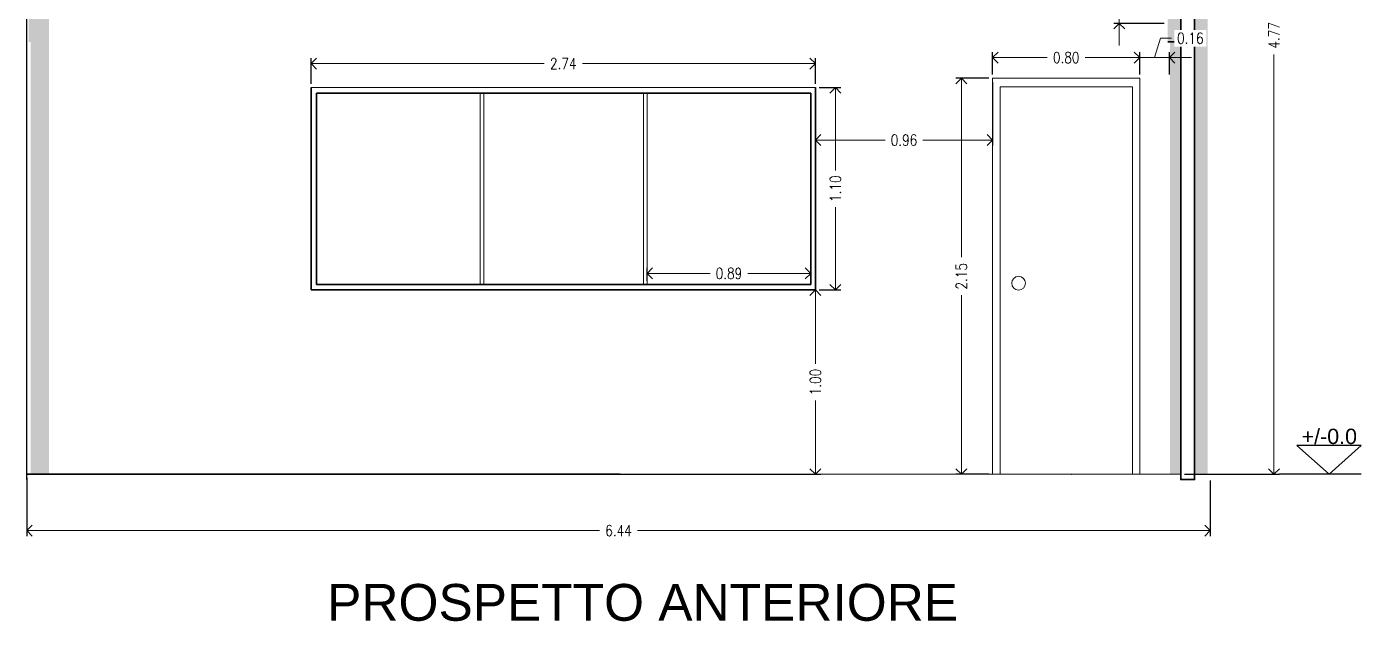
# Model space of a CAD drawing. Header units: inches. Extents: x -102.5 to -49.9, y 36.2 to 69.9.
# Drawn here: x -68.45 to -61.2, y 36.39 to 39.62 of the extents above; entities that cross this region are included whole.
import ezdxf

# ---------------------------------------------------------------- set-up
doc = ezdxf.new("R2010")
doc.units = ezdxf.units.IN
doc.header["$MEASUREMENT"] = 0
doc.layers.get('DEFPOINTS').update_dxf_attribs({"color": 210})
for name, color, linetype, lineweight in [('A-ELEV-MBE1', 7, 'Continuous', 35), ('A-ELEV-MBE2', 4, 'Continuous', 25), ('A-ELEV-PATT', 8, 'Continuous', 18), ('arredi', 7, 'Continuous', 20)]:
    doc.layers.add(name, color=color, linetype=linetype, lineweight=lineweight)
doc.styles.add('E-ROMANS', font='romans.shx', dxfattribs={"width": 0.8})
doc.styles.get("Standard").update_dxf_attribs({"font": 'Arial.ttf'})
doc.dimstyles.new('Fabio1', dxfattribs={"dimscale": 0.001, "dimtxt": 60, "dimasz": 60, "dimexe": 30, "dimexo": 20, "dimgap": 30, "dimtad": 0, "dimzin": 0, "dimdsep": 46, "dimtxsty": 'E-ROMANS', "dimblk": 'OPEN90', "dimcen": 90, "dimclrd": 3, "dimclre": 3, "dimclrt": 3, "dimadec": 0, "dimazin": 0, "dimtfac": 1, "dimtmove": 1, "dimatfit": 3, "dimldrblk": 'OPEN90', "dimfxl": 1, "dimtfill": 1, "dimtolj": 1, "dimtzin": 0, "dimlwd": -1, "dimarcsym": 0})

# ---------------------------------------------------------------- blocks, each defined once
blk = doc.blocks.new('_Open90')
at = {"color": 0, "linetype": 'ByBlock', "lineweight": -2}
for p, q in [((0, 0), (-1, 0)), ((-0.5, 0.5), (0, 0)), ((0, 0), (-0.5, -0.5))]:
    blk.add_line(p, q, dxfattribs=at)
blk = doc.blocks.new('*D1472')
at = {"layer": 'arredi', "color": 3, "transparency": 16777216}
for p, q in [((-62.5136, 39.8465), (-62.5136, 39.9065)), ((-62.6186, 39.743), (-62.6186, 39.803)), ((-62.5136, 39.7865), (-62.5136, 39.6365)), ((-62.5136, 39.7865), (-62.5136, 39.6365)), ((-62.5136, 39.7115), (-62.6186, 39.743)), ((-62.5136, 39.5765), (-62.5136, 39.5165))]:
    blk.add_line(p, q, dxfattribs=at)
at = {"layer": 'arredi', "color": 3, "lineweight": -2, "transparency": 16777216}
for p, q in [((-62.27, 39.7865), (-62.5436, 39.7865)), ((-62.27, 39.6365), (-62.5436, 39.6365))]:
    blk.add_line(p, q, dxfattribs=at)
at = {"layer": 'DEFPOINTS', "color": 0, "transparency": 16777216}
for p in [(-62.25, 39.7865), (-62.5136, 39.6365), (-62.25, 39.6365)]:
    blk.add_point(p, dxfattribs=at)
at = {"layer": 'arredi', "color": 3, "transparency": 16777216, "xscale": 0.06, "yscale": 0.06, "zscale": 0.06, "rotation": 90}
blk.add_blockref('_Open90', (-62.5136, 39.6365), dxfattribs=at)
at = {"layer": 'arredi', "color": 3, "transparency": 16777216, "insert": (-62.6186, 39.9062), "char_height": 0.06, "attachment_point": 5, "rotation": 90, "style": 'E-ROMANS', "bg_fill": 3, "box_fill_scale": 1.25, "bg_fill_color": 256, "bg_fill_true_color": 13158600, "bg_fill_transparency": 0}
blk.add_mtext('\\A1;0.15', dxfattribs=at)
at = {"layer": 'arredi', "color": 3, "transparency": 16777216, "xscale": 0.06, "yscale": 0.06, "zscale": 0.06, "rotation": 270}
blk.add_blockref('_Open90', (-62.5136, 39.7865), dxfattribs=at)
blk = doc.blocks.new('*D1459')
at = {"layer": 'arredi', "color": 3, "lineweight": -2, "transparency": 16777216}
for p, q in [((-63.2024, 39.3583), (-63.2024, 39.4812)), ((-62.4025, 39.3583), (-62.4025, 39.4812))]:
    blk.add_line(p, q, dxfattribs=at)
at = {"layer": 'arredi', "color": 3, "transparency": 16777216}
for p, q in [((-63.1424, 39.4512), (-62.9056, 39.4512)), ((-62.4625, 39.4512), (-62.6993, 39.4512))]:
    blk.add_line(p, q, dxfattribs=at)
at = {"layer": 'DEFPOINTS', "color": 0, "transparency": 16777216}
for p in [(-63.2024, 39.4512), (-63.2024, 39.3383), (-62.4025, 39.3383)]:
    blk.add_point(p, dxfattribs=at)
at = {"layer": 'arredi', "color": 3, "transparency": 16777216, "xscale": 0.06, "yscale": 0.06, "zscale": 0.06, "rotation": 180}
blk.add_blockref('_Open90', (-63.2024, 39.4512), dxfattribs=at)
at = {"layer": 'arredi', "color": 3, "transparency": 16777216, "xscale": 0.06, "yscale": 0.06, "zscale": 0.06}
blk.add_blockref('_Open90', (-62.4025, 39.4512), dxfattribs=at)
at = {"layer": 'arredi', "color": 3, "transparency": 16777216, "insert": (-62.8024, 39.4512), "char_height": 0.06, "attachment_point": 5, "style": 'E-ROMANS', "bg_fill": 3, "box_fill_scale": 1.25, "bg_fill_color": 256, "bg_fill_true_color": 13158600, "bg_fill_transparency": 0}
blk.add_mtext('\\A1;0.80', dxfattribs=at)
blk = doc.blocks.new('*D1460')
at = {"layer": 'arredi', "color": 3, "lineweight": -2, "transparency": 16777216}
for p, q in [((-63.2224, 39.3383), (-63.4019, 39.3383)), ((-63.2224, 37.1865), (-63.4019, 37.1865))]:
    blk.add_line(p, q, dxfattribs=at)
at = {"layer": 'arredi', "color": 3, "transparency": 16777216}
for p, q in [((-63.3719, 39.2783), (-63.3719, 38.3656)), ((-63.3719, 37.2465), (-63.3719, 38.1593))]:
    blk.add_line(p, q, dxfattribs=at)
at = {"layer": 'DEFPOINTS', "color": 0, "transparency": 16777216}
for p in [(-63.2024, 39.3383), (-63.3719, 37.1865), (-63.2024, 37.1865)]:
    blk.add_point(p, dxfattribs=at)
at = {"layer": 'arredi', "color": 3, "transparency": 16777216, "xscale": 0.06, "yscale": 0.06, "zscale": 0.06}
for p, rotation in [((-63.3719, 39.3383), 90), ((-63.3719, 37.1865), 270)]:
    blk.add_blockref('_Open90', p, dxfattribs=dict(at, rotation=rotation))
at = {"layer": 'arredi', "color": 3, "transparency": 16777216, "insert": (-63.3719, 38.2624), "char_height": 0.06, "attachment_point": 5, "rotation": 90, "style": 'E-ROMANS', "bg_fill": 3, "box_fill_scale": 1.25, "bg_fill_color": 256, "bg_fill_true_color": 13158600, "bg_fill_transparency": 0}
blk.add_mtext('\\A1;2.15', dxfattribs=at)
blk = doc.blocks.new('*D1461')
at = {"layer": 'arredi', "color": 3, "lineweight": -2, "transparency": 16777216}
for p, q in [((-64.166, 39.2683), (-64.166, 38.973)), ((-63.2024, 39.3183), (-63.2024, 38.973))]:
    blk.add_line(p, q, dxfattribs=at)
at = {"layer": 'arredi', "color": 3, "transparency": 16777216}
for p, q in [((-64.106, 39.003), (-63.7874, 39.003)), ((-63.2624, 39.003), (-63.5811, 39.003))]:
    blk.add_line(p, q, dxfattribs=at)
at = {"layer": 'DEFPOINTS', "color": 0, "transparency": 16777216}
for p in [(-63.2024, 39.3383), (-64.166, 39.2883), (-63.2024, 39.003)]:
    blk.add_point(p, dxfattribs=at)
at = {"layer": 'arredi', "color": 3, "transparency": 16777216, "xscale": 0.06, "yscale": 0.06, "zscale": 0.06, "rotation": 180}
blk.add_blockref('_Open90', (-64.166, 39.003), dxfattribs=at)
at = {"layer": 'arredi', "color": 3, "transparency": 16777216, "xscale": 0.06, "yscale": 0.06, "zscale": 0.06}
blk.add_blockref('_Open90', (-63.2024, 39.003), dxfattribs=at)
at = {"layer": 'arredi', "color": 3, "transparency": 16777216, "insert": (-63.6842, 39.003), "char_height": 0.06, "attachment_point": 5, "style": 'E-ROMANS', "bg_fill": 3, "box_fill_scale": 1.25, "bg_fill_color": 256, "bg_fill_true_color": 13158600, "bg_fill_transparency": 0}
blk.add_mtext('\\A1;0.96', dxfattribs=at)
blk = doc.blocks.new('*D1462')
at = {"layer": 'arredi', "color": 3, "lineweight": -2, "transparency": 16777216}
for p, q in [((-64.186, 38.1883), (-64.196, 38.1883)), ((-65.228, 37.1865), (-64.136, 37.1865))]:
    blk.add_line(p, q, dxfattribs=at)
at = {"layer": 'arredi', "color": 3, "transparency": 16777216}
for p, q in [((-64.166, 38.1283), (-64.166, 37.7871)), ((-64.166, 37.2465), (-64.166, 37.5877))]:
    blk.add_line(p, q, dxfattribs=at)
at = {"layer": 'DEFPOINTS', "color": 0, "transparency": 16777216}
for p in [(-64.166, 38.1883), (-65.248, 37.1865), (-64.166, 37.1865)]:
    blk.add_point(p, dxfattribs=at)
at = {"layer": 'arredi', "color": 3, "transparency": 16777216, "xscale": 0.06, "yscale": 0.06, "zscale": 0.06}
for p, rotation in [((-64.166, 38.1883), 90), ((-64.166, 37.1865), 270)]:
    blk.add_blockref('_Open90', p, dxfattribs=dict(at, rotation=rotation))
at = {"layer": 'arredi', "color": 3, "transparency": 16777216, "insert": (-64.166, 37.6874), "char_height": 0.06, "attachment_point": 5, "rotation": 90, "style": 'E-ROMANS', "bg_fill": 3, "box_fill_scale": 1.25, "bg_fill_color": 256, "bg_fill_true_color": 13158600, "bg_fill_transparency": 0}
blk.add_mtext('\\A1;1.00', dxfattribs=at)
blk = doc.blocks.new('*D1463')
at = {"layer": 'arredi', "color": 3, "lineweight": -2, "transparency": 16777216}
for p, q in [((-64.146, 39.2883), (-64.0267, 39.2883)), ((-64.146, 38.1883), (-64.0267, 38.1883))]:
    blk.add_line(p, q, dxfattribs=at)
at = {"layer": 'arredi', "color": 3, "transparency": 16777216}
for p, q in [((-64.0567, 39.2283), (-64.0567, 38.838)), ((-64.0567, 38.2483), (-64.0567, 38.6386))]:
    blk.add_line(p, q, dxfattribs=at)
at = {"layer": 'DEFPOINTS', "color": 0, "transparency": 16777216}
for p in [(-64.166, 39.2883), (-64.166, 38.1883), (-64.0567, 38.1883)]:
    blk.add_point(p, dxfattribs=at)
at = {"layer": 'arredi', "color": 3, "transparency": 16777216, "xscale": 0.06, "yscale": 0.06, "zscale": 0.06}
for p, rotation in [((-64.0567, 39.2883), 90), ((-64.0567, 38.1883), 270)]:
    blk.add_blockref('_Open90', p, dxfattribs=dict(at, rotation=rotation))
at = {"layer": 'arredi', "color": 3, "transparency": 16777216, "insert": (-64.0567, 38.7383), "char_height": 0.06, "attachment_point": 5, "rotation": 90, "style": 'E-ROMANS', "bg_fill": 3, "box_fill_scale": 1.25, "bg_fill_color": 256, "bg_fill_true_color": 13158600, "bg_fill_transparency": 0}
blk.add_mtext('\\A1;1.10', dxfattribs=at)
blk = doc.blocks.new('*D1464')
at = {"layer": 'arredi', "color": 3, "lineweight": -2, "transparency": 16777216}
for p, q in [((-66.908, 39.3083), (-66.908, 39.4485)), ((-64.166, 39.3083), (-64.166, 39.4485))]:
    blk.add_line(p, q, dxfattribs=at)
at = {"layer": 'arredi', "color": 3, "transparency": 16777216}
for p, q in [((-66.848, 39.4185), (-65.6413, 39.4185)), ((-64.226, 39.4185), (-65.4327, 39.4185))]:
    blk.add_line(p, q, dxfattribs=at)
at = {"layer": 'DEFPOINTS', "color": 0, "transparency": 16777216}
for p in [(-66.908, 39.4185), (-66.908, 39.2883), (-64.166, 39.2883)]:
    blk.add_point(p, dxfattribs=at)
at = {"layer": 'arredi', "color": 3, "transparency": 16777216, "xscale": 0.06, "yscale": 0.06, "zscale": 0.06, "rotation": 180}
blk.add_blockref('_Open90', (-66.908, 39.4185), dxfattribs=at)
at = {"layer": 'arredi', "color": 3, "transparency": 16777216, "xscale": 0.06, "yscale": 0.06, "zscale": 0.06}
blk.add_blockref('_Open90', (-64.166, 39.4185), dxfattribs=at)
at = {"layer": 'arredi', "color": 3, "transparency": 16777216, "insert": (-65.537, 39.4185), "char_height": 0.06, "attachment_point": 5, "style": 'E-ROMANS', "bg_fill": 3, "box_fill_scale": 1.25, "bg_fill_color": 256, "bg_fill_true_color": 13158600, "bg_fill_transparency": 0}
blk.add_mtext('\\A1;2.74', dxfattribs=at)
blk = doc.blocks.new('*D1465')
at = {"layer": 'arredi', "color": 3, "lineweight": -2, "transparency": 16777216}
for p, q in [((-65.081, 38.2383), (-65.081, 38.3083)), ((-64.191, 38.2383), (-64.191, 38.3083))]:
    blk.add_line(p, q, dxfattribs=at)
at = {"layer": 'arredi', "color": 3, "transparency": 16777216}
for p, q in [((-65.021, 38.2783), (-64.738, 38.2783)), ((-64.251, 38.2783), (-64.534, 38.2783))]:
    blk.add_line(p, q, dxfattribs=at)
at = {"layer": 'DEFPOINTS', "color": 0, "transparency": 16777216}
for p in [(-65.081, 38.2783), (-65.081, 38.2183), (-64.191, 38.2183)]:
    blk.add_point(p, dxfattribs=at)
at = {"layer": 'arredi', "color": 3, "transparency": 16777216, "xscale": 0.06, "yscale": 0.06, "zscale": 0.06, "rotation": 180}
blk.add_blockref('_Open90', (-65.081, 38.2783), dxfattribs=at)
at = {"layer": 'arredi', "color": 3, "transparency": 16777216, "xscale": 0.06, "yscale": 0.06, "zscale": 0.06}
blk.add_blockref('_Open90', (-64.191, 38.2783), dxfattribs=at)
at = {"layer": 'arredi', "color": 3, "transparency": 16777216, "insert": (-64.636, 38.2783), "char_height": 0.06, "attachment_point": 5, "style": 'E-ROMANS', "bg_fill": 3, "box_fill_scale": 1.25, "bg_fill_color": 256, "bg_fill_true_color": 13158600, "bg_fill_transparency": 0}
blk.add_mtext('\\A1;0.89', dxfattribs=at)
blk = doc.blocks.new('*D1455')
at = {"layer": 'arredi', "color": 3, "transparency": 16777216}
for p, q in [((-62.3217, 39.4512), (-62.2902, 39.5562)), ((-62.2902, 39.5562), (-62.2302, 39.5562)), ((-62.4625, 39.4512), (-62.5225, 39.4512)), ((-62.4025, 39.4512), (-62.241, 39.4512)), ((-62.4025, 39.4512), (-62.241, 39.4512)), ((-62.181, 39.4512), (-62.121, 39.4512))]:
    blk.add_line(p, q, dxfattribs=at)
at = {"layer": 'arredi', "color": 3, "lineweight": -2, "transparency": 16777216}
for p, q in [((-62.4025, 39.3583), (-62.4025, 39.4812)), ((-62.241, 39.3583), (-62.241, 39.4812))]:
    blk.add_line(p, q, dxfattribs=at)
at = {"layer": 'DEFPOINTS', "color": 0, "transparency": 16777216}
for p in [(-62.241, 39.4512), (-62.4025, 39.3383), (-62.241, 39.3383)]:
    blk.add_point(p, dxfattribs=at)
at = {"layer": 'arredi', "color": 3, "transparency": 16777216, "xscale": 0.06, "yscale": 0.06, "zscale": 0.06}
blk.add_blockref('_Open90', (-62.4025, 39.4512), dxfattribs=at)
at = {"layer": 'arredi', "color": 3, "transparency": 16777216, "insert": (-62.1271, 39.5562), "char_height": 0.06, "attachment_point": 5, "style": 'E-ROMANS', "bg_fill": 3, "box_fill_scale": 1.25, "bg_fill_color": 256, "bg_fill_true_color": 13158600, "bg_fill_transparency": 0}
blk.add_mtext('\\A1;0.16', dxfattribs=at)
at = {"layer": 'arredi', "color": 3, "transparency": 16777216, "xscale": 0.06, "yscale": 0.06, "zscale": 0.06, "rotation": 180}
blk.add_blockref('_Open90', (-62.241, 39.4512), dxfattribs=at)
blk = doc.blocks.new('*D1456')
at = {"layer": 'arredi', "color": 3, "lineweight": -2, "transparency": 16777216}
for p, q in [((-68.454, 37.1665), (-68.454, 36.8504)), ((-62.0187, 37.1531), (-62.0187, 36.8504))]:
    blk.add_line(p, q, dxfattribs=at)
at = {"layer": 'arredi', "color": 3, "transparency": 16777216}
for p, q in [((-68.394, 36.8804), (-65.3395, 36.8804)), ((-62.0787, 36.8804), (-65.1332, 36.8804))]:
    blk.add_line(p, q, dxfattribs=at)
at = {"layer": 'DEFPOINTS', "color": 0, "transparency": 16777216}
for p in [(-68.454, 37.1865), (-62.0187, 37.1731), (-68.454, 36.8804)]:
    blk.add_point(p, dxfattribs=at)
at = {"layer": 'arredi', "color": 3, "transparency": 16777216, "xscale": 0.06, "yscale": 0.06, "zscale": 0.06, "rotation": 180}
blk.add_blockref('_Open90', (-68.454, 36.8804), dxfattribs=at)
at = {"layer": 'arredi', "color": 3, "transparency": 16777216, "xscale": 0.06, "yscale": 0.06, "zscale": 0.06}
blk.add_blockref('_Open90', (-62.0187, 36.8804), dxfattribs=at)
at = {"layer": 'arredi', "color": 3, "transparency": 16777216, "insert": (-65.2363, 36.8804), "char_height": 0.06, "attachment_point": 5, "style": 'E-ROMANS', "bg_fill": 3, "box_fill_scale": 1.25, "bg_fill_color": 256, "bg_fill_true_color": 13158600, "bg_fill_transparency": 0}
blk.add_mtext('\\A1;6.44', dxfattribs=at)
blk = doc.blocks.new('*D1457')
at = {"layer": 'arredi', "color": 3, "lineweight": -2, "transparency": 16777216}
for p, q in [((-62.23, 41.9566), (-61.6427, 41.9566)), ((-62.1594, 37.1865), (-61.6427, 37.1865))]:
    blk.add_line(p, q, dxfattribs=at)
at = {"layer": 'arredi', "color": 3, "transparency": 16777216}
for p, q in [((-61.6727, 41.8966), (-61.6727, 39.6747)), ((-61.6727, 37.2465), (-61.6727, 39.4684))]:
    blk.add_line(p, q, dxfattribs=at)
at = {"layer": 'DEFPOINTS', "color": 0, "transparency": 16777216}
for p in [(-62.25, 41.9566), (-62.1794, 37.1865), (-61.6727, 37.1865)]:
    blk.add_point(p, dxfattribs=at)
at = {"layer": 'arredi', "color": 3, "transparency": 16777216, "xscale": 0.06, "yscale": 0.06, "zscale": 0.06}
for p, rotation in [((-61.6727, 41.9566), 90), ((-61.6727, 37.1865), 270)]:
    blk.add_blockref('_Open90', p, dxfattribs=dict(at, rotation=rotation))
at = {"layer": 'arredi', "color": 3, "transparency": 16777216, "insert": (-61.6727, 39.5716), "char_height": 0.06, "attachment_point": 5, "rotation": 90, "style": 'E-ROMANS', "bg_fill": 3, "box_fill_scale": 1.25, "bg_fill_color": 256, "bg_fill_true_color": 13158600, "bg_fill_transparency": 0}
blk.add_mtext('\\A1;4.77', dxfattribs=at)

msp = doc.modelspace()

# ---------------------------------------------------------------- hatches: boundary and pattern name
at = {"layer": 'A-ELEV-PATT'}
h = msp.add_hatch(color=252, dxfattribs=at)
h.paths.add_polyline_path([(-68.333, 41.9566), (-68.444, 41.9566), (-68.444, 39.5365), (-68.333, 39.5365)])
h.paths.add_polyline_path([(-68.333, 39.5365), (-68.432, 39.5365), (-68.432, 37.1865), (-68.333, 37.1865)])
h.paths.add_polyline_path([(-65.2656, 43.3293), (-65.2649, 43.5356), (-68.444, 42.1129), (-68.444, 41.9566), (-68.333, 41.9566)])
h.paths.add_polyline_path([(-65.2649, 43.5356), (-65.2656, 43.3293), (-62.2505, 41.9566), (-62.1794, 41.9566), (-62.1794, 42.0145), (-62.2079, 42.0145), (-62.2079, 42.1183), (-62.2279, 42.1183), (-62.2279, 42.1383), (-62.1959, 42.1383)])
h.paths.add_polyline_path([(-62.1794, 41.9566), (-62.25, 41.9566), (-62.25, 39.5365), (-62.1794, 39.5365)])
h.paths.add_polyline_path([(-62.0339, 41.9566), (-62.1044, 41.9566), (-62.1044, 39.5365), (-62.0339, 39.5365)])
h.paths.add_polyline_path([(-62.1794, 39.5365), (-62.238, 39.5365), (-62.238, 37.1865), (-62.1794, 37.1865)])
h.paths.add_polyline_path([(-62.0339, 39.5365), (-62.1044, 39.5365), (-62.1044, 37.1865), (-62.0339, 37.1865)])

# ---------------------------------------------------------------- linework, layer by layer
msp.add_lwpolyline([(-61.5476, 37.342), (-61.3727, 37.1865), (-61.1978, 37.342)], close=True)
at = {"layer": 'A-ELEV-MBE1'}
for p, q in [((-62.1794, 39.5365), (-62.25, 39.5365)), ((-66.908, 39.2883), (-66.908, 38.1883)), ((-66.878, 39.2583), (-64.191, 39.2583)), ((-66.878, 38.2183), (-66.878, 39.2583)), ((-64.191, 38.2183), (-64.191, 39.2583)), ((-64.166, 39.2883), (-64.166, 38.1883)), ((-66.908, 38.1883), (-64.166, 38.1883)), ((-66.878, 38.2183), (-64.191, 38.2183)), ((-68.454, 37.1865), (-65.227, 37.1865))]:
    msp.add_line(p, q, dxfattribs=at)
at = {"layer": 'A-ELEV-MBE1', "lineweight": 20}
for p, q in [((-63.2024, 39.3383), (-63.2024, 37.1865)), ((-62.4025, 39.3383), (-63.2024, 39.3383)), ((-62.4025, 37.1865), (-62.4025, 39.3383)), ((-62.4424, 39.2921), (-63.1622, 39.2921)), ((-63.1622, 39.2921), (-63.1622, 37.1865)), ((-62.4424, 37.1865), (-62.4424, 39.2921)), ((-65.248, 37.1865), (-62.1794, 37.1865)), ((-63.5719, 37.1865), (-62.7719, 37.1865))]:
    msp.add_line(p, q, dxfattribs=at)
at = {"layer": 'A-ELEV-MBE1'}
msp.add_lwpolyline([(-62.1794, 42.0145), (-62.1794, 37.1577), (-62.1044, 37.1577), (-62.1044, 42.0145)], dxfattribs=at)
at = {"layer": 'A-ELEV-MBE1', "lineweight": 20}
msp.add_circle((-63.061, 38.2247), 0.0375, dxfattribs=at)
msp.add_point((-62.7719, 37.1865), dxfattribs=at)
at = {"layer": 'A-ELEV-MBE2'}
msp.add_line((-68.454, 37.1577), (-68.454, 41.9669), dxfattribs=at)
msp.add_line((-68.454, 37.1577), (-68.454, 41.9669), dxfattribs=at)
at = {"layer": 'A-ELEV-PATT'}
msp.add_line((-66.908, 39.2883), (-64.166, 39.2883), dxfattribs=at)
at = {"layer": 'arredi'}
for p, q in [((-65.988, 38.2183), (-65.988, 39.2583)), ((-65.968, 39.2583), (-65.968, 38.2183)), ((-65.101, 38.2183), (-65.101, 39.2583)), ((-65.081, 38.2183), (-65.081, 39.2583))]:
    msp.add_line(p, q, dxfattribs=at)

# ---------------------------------------------------------------- texts
msp.add_text('+/-0.0', height=0.08341).set_placement((-61.5224, 37.3507))
at = {"insert": (-66.8206, 36.5903), "char_height": 0.2, "attachment_point": 1}
msp.add_mtext_dynamic_manual_height_columns('PROSPETTO ANTERIORE', width=3.805089, gutter_width=1, heights=[0.5032], dxfattribs=at)

# ---------------------------------------------------------------- next in the draw order: dimensions: what is measured, and where the dimension line sits
at = {"layer": 'arredi'}
for base, p1, p2, picture, middle in [((-62.5136, 39.6365), (-62.25, 39.7865), (-62.25, 39.6365), '*D1472', (-62.6186, 39.833)), ((-64.166, 37.1865), (-64.166, 38.1883), (-65.248, 37.1865), '*D1462', (-64.166, 37.6874))]:
    dim = msp.add_linear_dim(base=base, p1=p1, p2=p2, angle=90, dimstyle='Fabio1', dxfattribs=at)
    dim.commit()
    dim.dimension.update_dxf_attribs({"geometry": picture, "text_midpoint": middle})

# ---------------------------------------------------------------- next in the draw order: dimensions: what is measured, and where the dimension line sits
dim = msp.add_linear_dim(base=(-63.2024, 39.4512), p1=(-62.4025, 39.3383), p2=(-63.2024, 39.3383), angle=180, dimstyle='Fabio1', dxfattribs=at)
dim.commit()
dim.dimension.update_dxf_attribs({"geometry": '*D1459', "text_midpoint": (-62.8024, 39.4512)})

# ---------------------------------------------------------------- next in the draw order: dimensions: what is measured, and where the dimension line sits
for base, p1, p2, angle, picture, middle in [((-62.241, 39.4512), (-62.4025, 39.3383), (-62.241, 39.3383), 180, '*D1455', (-62.2002, 39.5562)), ((-63.3719, 37.1865), (-63.2024, 39.3383), (-63.2024, 37.1865), 90, '*D1460', (-63.3719, 38.2624))]:
    dim = msp.add_linear_dim(base=base, p1=p1, p2=p2, angle=angle, dimstyle='Fabio1', dxfattribs=at)
    dim.commit()
    dim.dimension.update_dxf_attribs({"geometry": picture, "text_midpoint": middle})

# ---------------------------------------------------------------- next in the draw order: dimensions: what is measured, and where the dimension line sits
for base, p1, p2, picture, middle in [((-63.2024, 39.003), (-64.166, 39.2883), (-63.2024, 39.3383), '*D1461', (-63.6842, 39.003)), ((-68.454, 36.8804), (-62.0187, 37.1731), (-68.454, 37.1865), '*D1456', (-65.2363, 36.8804))]:
    dim = msp.add_linear_dim(base=base, p1=p1, p2=p2, angle=180, dimstyle='Fabio1', dxfattribs=at)
    dim.commit()
    dim.dimension.update_dxf_attribs({"geometry": picture, "text_midpoint": middle})

# ---------------------------------------------------------------- next in the draw order: dimensions: what is measured, and where the dimension line sits
for base, p1, p2, picture, middle in [((-61.6727, 37.1865), (-62.25, 41.9566), (-62.1794, 37.1865), '*D1457', (-61.6727, 39.5716)), ((-64.0567, 38.1883), (-64.166, 39.2883), (-64.166, 38.1883), '*D1463', (-64.0567, 38.7383))]:
    dim = msp.add_linear_dim(base=base, p1=p1, p2=p2, angle=90, dimstyle='Fabio1', dxfattribs=at)
    dim.commit()
    dim.dimension.update_dxf_attribs({"geometry": picture, "text_midpoint": middle})

# ---------------------------------------------------------------- next in the draw order: linework, layer by layer
msp.add_line((-61.1978, 37.1865), (-61.6427, 37.1865))

# ---------------------------------------------------------------- next in the draw order: dimensions: what is measured, and where the dimension line sits
for base, p1, p2, picture, middle in [((-66.908, 39.4185), (-64.166, 39.2883), (-66.908, 39.2883), '*D1464', (-65.537, 39.4185)), ((-65.081, 38.2783), (-64.191, 38.2183), (-65.081, 38.2183), '*D1465', (-64.636, 38.2783))]:
    dim = msp.add_linear_dim(base=base, p1=p1, p2=p2, angle=180, dimstyle='Fabio1', dxfattribs=at)
    dim.commit()
    dim.dimension.update_dxf_attribs({"geometry": picture, "text_midpoint": middle})

doc.saveas('drawing.dxf')
